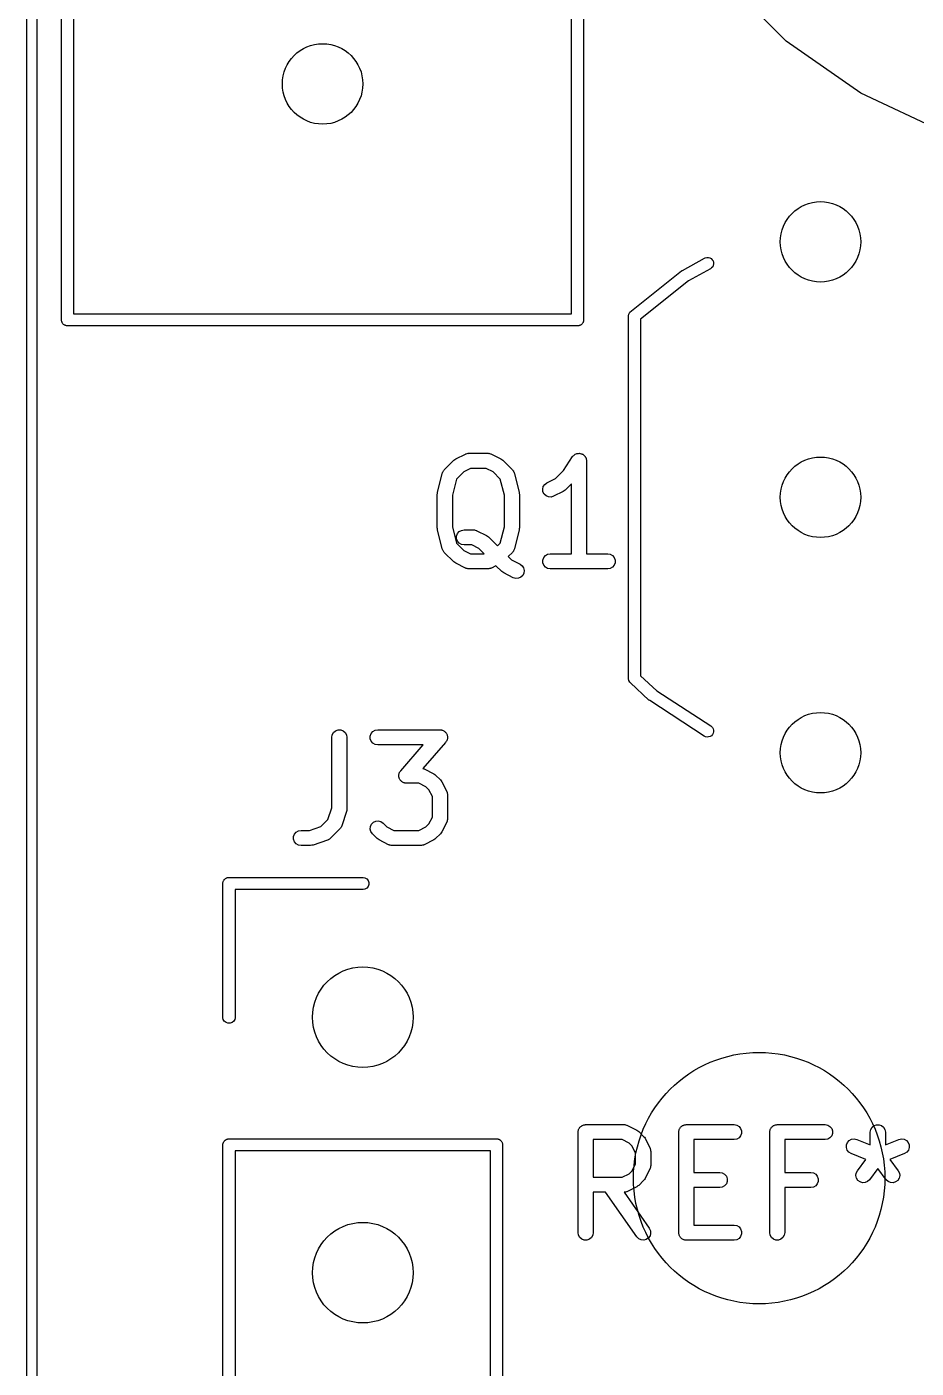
# Model space of a CAD drawing. Extents: x 202.7 to 262.5, y -125.5 to -33.7.
# Drawn here: x 202.71 to 211.55, y -104.05 to -90.71 of the extents above; entities that cross this region are included whole.
import ezdxf

# ---------------------------------------------------------------- set-up
doc = ezdxf.new("R2010")
doc.units = 0
doc.header["$MEASUREMENT"] = 0
doc.layers.add('BLACK', color=7, linetype='CONTINUOUS')

msp = doc.modelspace()

# ---------------------------------------------------------------- linework, layer by layer
at = {"layer": 'BLACK', "linetype": 'CONTINUOUS'}
for p, q in [((202.71, -115.204), (202.71, -44.0656)), ((202.81, -44.117), (202.81, -115.151)), ((203.055, -93.6144), (203.055, -83.8498)), ((208.245, -83.8498), (208.245, -93.6302)), ((203.175, -83.915), (203.175, -93.565)), ((208.125, -93.565), (208.125, -83.915)), ((210.258, -90.8534), (209.617, -90.2125)), ((211, -91.3733), (210.258, -90.8534)), ((211.821, -91.7564), (211, -91.3733)), ((209.227, -93.1338), (209.448, -93.0131)), ((209.448, -93.0131), (209.455, -93.0099)), ((209.455, -93.0099), (209.47, -93.0063)), ((209.47, -93.0063), (209.485, -93.0063)), ((209.485, -93.0063), (209.5, -93.0101)), ((209.5, -93.0101), (209.513, -93.0174)), ((209.513, -93.0174), (209.524, -93.0277)), ((209.524, -93.0277), (209.532, -93.0405)), ((209.534, -93.0846), (209.528, -93.0982)), ((209.532, -93.0405), (209.536, -93.0548)), ((209.537, -93.0698), (209.534, -93.0846)), ((209.536, -93.0548), (209.537, -93.0698)), ((208.72, -93.537), (209.218, -93.1396)), ((209.218, -93.1396), (209.225, -93.1353)), ((209.225, -93.1353), (209.226, -93.1346)), ((209.226, -93.1346), (209.227, -93.1338)), ((209.506, -93.1185), (209.289, -93.2366)), ((209.518, -93.1097), (209.506, -93.1185)), ((209.528, -93.0982), (209.518, -93.1097)), ((209.289, -93.2366), (208.81, -93.6189)), ((203.055, -93.6356), (203.055, -93.6144)), ((203.175, -93.565), (208.125, -93.565)), ((208.69, -93.5848), (208.693, -93.5692)), ((208.69, -97.1952), (208.69, -93.5848)), ((208.693, -93.5692), (208.703, -93.5508)), ((208.703, -93.5508), (208.72, -93.5372)), ((208.72, -93.5372), (208.72, -93.537)), ((208.81, -93.6189), (208.81, -97.1639)), ((203.057, -93.6406), (203.055, -93.6356)), ((203.058, -93.6458), (203.057, -93.6406)), ((203.06, -93.6504), (203.058, -93.6458)), ((203.062, -93.6555), (203.06, -93.6504)), ((203.066, -93.6595), (203.062, -93.6555)), ((203.068, -93.6642), (203.066, -93.6595)), ((203.072, -93.6676), (203.068, -93.6642)), ((203.076, -93.6717), (203.072, -93.6676)), ((203.08, -93.6743), (203.076, -93.6717)), ((203.085, -93.6778), (203.08, -93.6743)), ((203.09, -93.6796), (203.085, -93.6778)), ((203.094, -93.6823), (203.09, -93.6796)), ((203.099, -93.6832), (203.094, -93.6823)), ((203.104, -93.685), (203.099, -93.6832)), ((203.11, -93.685), (203.104, -93.685)), ((208.19, -93.685), (203.11, -93.685)), ((203.11, -93.685), (203.11, -93.685)), ((208.196, -93.685), (208.19, -93.685)), ((208.19, -93.685), (208.19, -93.685)), ((208.201, -93.6832), (208.196, -93.685)), ((208.206, -93.6823), (208.201, -93.6832)), ((208.21, -93.6796), (208.206, -93.6823)), ((208.215, -93.6778), (208.21, -93.6796)), ((208.22, -93.6743), (208.215, -93.6778)), ((208.224, -93.6717), (208.22, -93.6743)), ((208.228, -93.6676), (208.224, -93.6717)), ((208.232, -93.6642), (208.228, -93.6676)), ((208.234, -93.6595), (208.232, -93.6642)), ((208.238, -93.6555), (208.234, -93.6595)), ((208.24, -93.6505), (208.238, -93.6555)), ((208.242, -93.6458), (208.24, -93.6505)), ((208.243, -93.6406), (208.242, -93.6458)), ((208.245, -93.6356), (208.243, -93.6406)), ((208.245, -93.6302), (208.245, -93.6303)), ((208.245, -93.6303), (208.245, -93.6356)), ((206.975, -95.0079), (207.07, -94.9603)), ((207.07, -94.9603), (207.074, -94.9591)), ((207.074, -94.9591), (207.078, -94.9569)), ((207.078, -94.9569), (207.087, -94.9554)), ((207.087, -94.9554), (207.095, -94.9529)), ((207.095, -94.9529), (207.099, -94.9531)), ((207.099, -94.9531), (207.104, -94.9524)), ((207.104, -94.9524), (207.294, -94.9524)), ((207.294, -94.9524), (207.298, -94.9531)), ((207.298, -94.9531), (207.303, -94.9529)), ((207.303, -94.9529), (207.311, -94.9554)), ((207.311, -94.9554), (207.32, -94.9569)), ((207.32, -94.9569), (207.323, -94.9591)), ((207.323, -94.9591), (207.328, -94.9603)), ((207.328, -94.9603), (207.423, -95.0079)), ((208.161, -94.9624), (208.17, -94.9594)), ((208.17, -94.9594), (208.178, -94.9554)), ((208.178, -94.9554), (208.182, -94.9549)), ((208.182, -94.9549), (208.186, -94.9535)), ((208.186, -94.9535), (208.195, -94.9535)), ((208.195, -94.9535), (208.204, -94.9525)), ((208.204, -94.9525), (208.208, -94.9535)), ((208.208, -94.9535), (208.212, -94.9535)), ((208.212, -94.9535), (208.22, -94.9566)), ((208.22, -94.9566), (208.229, -94.9587)), ((208.229, -94.9587), (208.232, -94.961)), ((208.232, -94.961), (208.236, -94.9624)), ((206.86, -95.1172), (206.955, -95.022)), ((206.955, -95.022), (206.965, -95.0151)), ((206.965, -95.0151), (206.975, -95.0079)), ((207.423, -95.0079), (207.432, -95.0151)), ((207.432, -95.0151), (207.442, -95.022)), ((207.442, -95.022), (207.538, -95.1172)), ((208.045, -95.1225), (208.136, -94.9858)), ((208.136, -94.9858), (208.139, -94.9828)), ((208.139, -94.9828), (208.141, -94.9792)), ((208.141, -94.9792), (208.148, -94.9734)), ((208.148, -94.9734), (208.154, -94.9669)), ((208.154, -94.9669), (208.158, -94.9651)), ((208.158, -94.9651), (208.161, -94.9624)), ((208.236, -94.9624), (208.243, -94.9682)), ((208.243, -94.9682), (208.251, -94.9731)), ((208.251, -94.9731), (208.253, -94.9765)), ((208.253, -94.9765), (208.256, -94.9792)), ((208.256, -94.9792), (208.261, -94.9869)), ((208.261, -94.9869), (208.266, -94.9941)), ((208.266, -94.9941), (208.267, -94.9981)), ((208.267, -94.9981), (208.269, -95.0017)), ((208.269, -95.0017), (208.271, -95.0105)), ((208.271, -95.0105), (208.273, -95.0191)), ((208.273, -95.0191), (208.273, -95.0233)), ((208.273, -95.0233), (208.274, -95.0274)), ((208.274, -95.0274), (208.274, -95.9524)), ((206.793, -95.3425), (206.84, -95.152)), ((206.84, -95.152), (206.843, -95.1455)), ((206.843, -95.1455), (206.845, -95.1385)), ((206.845, -95.1385), (206.849, -95.1337)), ((206.849, -95.1337), (206.851, -95.1283)), ((206.851, -95.1283), (206.856, -95.1231)), ((206.856, -95.1231), (206.86, -95.1172)), ((206.981, -95.2086), (206.94, -95.3699)), ((207.053, -95.1366), (206.981, -95.2086)), ((207.121, -95.1024), (207.053, -95.1366)), ((207.276, -95.1024), (207.121, -95.1024)), ((207.345, -95.1366), (207.276, -95.1024)), ((207.417, -95.2086), (207.345, -95.1366)), ((207.457, -95.3699), (207.417, -95.2086)), ((207.538, -95.1172), (207.542, -95.1231)), ((207.542, -95.1231), (207.547, -95.1283)), ((207.547, -95.1283), (207.549, -95.1337)), ((207.549, -95.1337), (207.552, -95.1385)), ((207.552, -95.1385), (207.554, -95.1455)), ((207.554, -95.1455), (207.557, -95.152)), ((207.557, -95.152), (207.605, -95.3425)), ((207.88, -95.246), (207.964, -95.2038)), ((207.964, -95.2038), (208.045, -95.1225)), ((206.79, -95.3607), (206.792, -95.3517)), ((206.79, -95.694), (206.79, -95.3607)), ((206.792, -95.3517), (206.793, -95.3425)), ((207.605, -95.3425), (207.606, -95.3517)), ((207.606, -95.3517), (207.607, -95.3607)), ((207.607, -95.3607), (207.607, -95.694)), ((207.838, -95.3086), (207.844, -95.2833)), ((207.841, -95.3345), (207.838, -95.3086)), ((207.853, -95.3578), (207.841, -95.3345)), ((207.844, -95.2833), (207.859, -95.2615)), ((207.872, -95.3757), (207.853, -95.3578)), ((207.859, -95.2615), (207.88, -95.246)), ((208.042, -95.3326), (207.947, -95.3802)), ((208.052, -95.3254), (208.042, -95.3326)), ((208.061, -95.3185), (208.052, -95.3254)), ((208.124, -95.2561), (208.061, -95.3185)), ((208.124, -95.9524), (208.124, -95.2561)), ((206.94, -95.3699), (206.94, -95.6848)), ((207.457, -95.6848), (207.457, -95.3699)), ((207.896, -95.386), (207.872, -95.3757)), ((207.922, -95.3876), (207.896, -95.386)), ((207.947, -95.3802), (207.922, -95.3876)), ((206.792, -95.7031), (206.79, -95.694)), ((206.793, -95.7122), (206.792, -95.7031)), ((206.84, -95.9027), (206.793, -95.7122)), ((206.94, -95.6848), (206.981, -95.8462)), ((206.982, -95.7763), (206.991, -95.7518)), ((206.991, -95.7518), (207.008, -95.7318)), ((207.008, -95.7318), (207.03, -95.7188)), ((207.03, -95.7188), (207.056, -95.7143)), ((207.056, -95.7143), (207.151, -95.7143)), ((207.151, -95.7143), (207.155, -95.715)), ((207.155, -95.715), (207.16, -95.7148)), ((207.16, -95.7148), (207.168, -95.7173)), ((207.168, -95.7173), (207.177, -95.7188)), ((207.177, -95.7188), (207.181, -95.721)), ((207.181, -95.721), (207.185, -95.7222)), ((207.185, -95.7222), (207.28, -95.7698)), ((207.417, -95.8462), (207.457, -95.6848)), ((207.605, -95.7122), (207.557, -95.9027)), ((207.606, -95.7031), (207.605, -95.7122)), ((207.607, -95.694), (207.606, -95.7031)), ((206.981, -95.8462), (207.053, -95.9181)), ((206.982, -95.8023), (206.982, -95.7763)), ((206.991, -95.8268), (206.982, -95.8023)), ((207.008, -95.8467), (206.991, -95.8268)), ((207.03, -95.8598), (207.008, -95.8467)), ((207.056, -95.8643), (207.03, -95.8598)), ((207.133, -95.8643), (207.056, -95.8643)), ((207.202, -95.8985), (207.133, -95.8643)), ((207.28, -95.7698), (207.29, -95.777)), ((207.29, -95.777), (207.299, -95.7839)), ((207.299, -95.7839), (207.389, -95.8737)), ((207.389, -95.8737), (207.417, -95.8462)), ((206.843, -95.9093), (206.84, -95.9027)), ((206.845, -95.9162), (206.843, -95.9093)), ((206.849, -95.9211), (206.845, -95.9162)), ((206.851, -95.9265), (206.849, -95.9211)), ((206.856, -95.9317), (206.851, -95.9265)), ((206.86, -95.9376), (206.856, -95.9317)), ((206.955, -96.0328), (206.86, -95.9376)), ((207.053, -95.9181), (207.121, -95.9524)), ((207.121, -95.9524), (207.256, -95.9524)), ((207.256, -95.9524), (207.202, -95.8985)), ((207.538, -95.9376), (207.495, -95.9798)), ((207.495, -95.9798), (207.529, -96.0134)), ((207.529, -96.0134), (207.613, -96.0555)), ((207.542, -95.9317), (207.538, -95.9376)), ((207.547, -95.9265), (207.542, -95.9317)), ((207.549, -95.9211), (207.547, -95.9265)), ((207.552, -95.9162), (207.549, -95.9211)), ((207.554, -95.9093), (207.552, -95.9162)), ((207.557, -95.9027), (207.554, -95.9093)), ((207.839, -96.0144), (207.848, -95.9899)), ((207.839, -96.0404), (207.839, -96.0144)), ((207.848, -95.9899), (207.865, -95.9699)), ((207.865, -95.9699), (207.887, -95.9569)), ((207.887, -95.9569), (207.913, -95.9524)), ((207.913, -95.9524), (208.124, -95.9524)), ((208.274, -95.9524), (208.485, -95.9524)), ((208.485, -95.9524), (208.51, -95.9569)), ((208.51, -95.9569), (208.533, -95.9699)), ((208.533, -95.9699), (208.549, -95.9899)), ((208.549, -95.9899), (208.558, -96.0144)), ((208.558, -96.0144), (208.558, -96.0404)), ((206.965, -96.0397), (206.955, -96.0328)), ((206.975, -96.0468), (206.965, -96.0397)), ((207.07, -96.0945), (206.975, -96.0468)), ((207.074, -96.0957), (207.07, -96.0945)), ((207.078, -96.0979), (207.074, -96.0957)), ((207.087, -96.0994), (207.078, -96.0979)), ((207.095, -96.1019), (207.087, -96.0994)), ((207.099, -96.1016), (207.095, -96.1019)), ((207.104, -96.1024), (207.099, -96.1016)), ((207.294, -96.1024), (207.104, -96.1024)), ((207.298, -96.1016), (207.294, -96.1024)), ((207.303, -96.1019), (207.298, -96.1016)), ((207.311, -96.0994), (207.303, -96.1019)), ((207.32, -96.0979), (207.311, -96.0994)), ((207.323, -96.0957), (207.32, -96.0979)), ((207.328, -96.0945), (207.323, -96.0957)), ((207.374, -96.071), (207.328, -96.0945)), ((207.431, -96.128), (207.374, -96.071)), ((207.441, -96.1349), (207.431, -96.128)), ((207.451, -96.1421), (207.441, -96.1349)), ((207.546, -96.1897), (207.451, -96.1421)), ((207.613, -96.0555), (207.634, -96.0711)), ((207.634, -96.0711), (207.649, -96.0928)), ((207.652, -96.144), (207.64, -96.1673)), ((207.649, -96.0928), (207.655, -96.1181)), ((207.655, -96.1181), (207.652, -96.144)), ((207.848, -96.0649), (207.839, -96.0404)), ((207.865, -96.0848), (207.848, -96.0649)), ((207.887, -96.0979), (207.865, -96.0848)), ((207.913, -96.1024), (207.887, -96.0979)), ((208.485, -96.1024), (207.913, -96.1024)), ((208.51, -96.0979), (208.485, -96.1024)), ((208.533, -96.0848), (208.51, -96.0979)), ((208.549, -96.0649), (208.533, -96.0848)), ((208.558, -96.0404), (208.549, -96.0649)), ((207.571, -96.1971), (207.546, -96.1897)), ((207.597, -96.1956), (207.571, -96.1971)), ((207.621, -96.1852), (207.597, -96.1956)), ((207.64, -96.1673), (207.621, -96.1852)), ((208.693, -97.2108), (208.69, -97.1952)), ((208.703, -97.2292), (208.693, -97.2108)), ((208.81, -97.1639), (208.972, -97.3145)), ((208.71, -97.2349), (208.703, -97.2292)), ((208.894, -97.4058), (208.71, -97.2349)), ((208.972, -97.3145), (209.51, -97.6639)), ((208.895, -97.4067), (208.894, -97.4058)), ((208.896, -97.4078), (208.895, -97.4067)), ((208.902, -97.4123), (208.896, -97.4078)), ((209.445, -97.7645), (208.902, -97.4123)), ((205.742, -97.7774), (205.746, -97.7517)), ((205.746, -97.7517), (205.759, -97.7292)), ((205.759, -97.7292), (205.779, -97.7124)), ((205.779, -97.7124), (205.804, -97.7035)), ((205.804, -97.7035), (205.83, -97.7035)), ((205.83, -97.7035), (205.854, -97.7124)), ((205.854, -97.7124), (205.874, -97.7292)), ((205.874, -97.7292), (205.887, -97.7517)), ((205.887, -97.7517), (205.892, -97.7774)), ((206.124, -97.7644), (206.133, -97.7399)), ((206.133, -97.7399), (206.149, -97.7199)), ((206.149, -97.7199), (206.172, -97.7069)), ((206.172, -97.7069), (206.198, -97.7024)), ((206.198, -97.7024), (206.817, -97.7024)), ((206.817, -97.7024), (206.824, -97.7037)), ((206.824, -97.7037), (206.831, -97.7038)), ((206.831, -97.7038), (206.837, -97.7059)), ((206.837, -97.7059), (206.842, -97.7069)), ((206.842, -97.7069), (206.849, -97.7106)), ((206.849, -97.7106), (206.856, -97.7132)), ((206.856, -97.7132), (206.86, -97.717)), ((206.86, -97.717), (206.865, -97.7199)), ((206.865, -97.7199), (206.87, -97.7255)), ((206.87, -97.7255), (206.875, -97.7304)), ((206.875, -97.7304), (206.878, -97.7354)), ((206.878, -97.7354), (206.882, -97.7399)), ((206.882, -97.7399), (206.884, -97.7468)), ((206.884, -97.7468), (206.888, -97.7532)), ((206.888, -97.7532), (206.889, -97.7589)), ((206.889, -97.7589), (206.891, -97.7644)), ((209.515, -97.7608), (209.502, -97.7687)), ((209.51, -97.6639), (209.516, -97.6683)), ((209.525, -97.7499), (209.515, -97.7608)), ((209.516, -97.6683), (209.526, -97.6794)), ((209.533, -97.7368), (209.525, -97.7499)), ((209.526, -97.6794), (209.533, -97.6927)), ((209.533, -97.6927), (209.537, -97.7073)), ((209.537, -97.7223), (209.533, -97.7368)), ((209.537, -97.7073), (209.537, -97.7223)), ((205.742, -98.4795), (205.742, -97.7774)), ((205.892, -97.7774), (205.892, -98.4917)), ((206.124, -97.7904), (206.124, -97.7644)), ((206.133, -97.8149), (206.124, -97.7904)), ((206.149, -97.8348), (206.133, -97.8149)), ((206.172, -97.8479), (206.149, -97.8348)), ((206.198, -97.8524), (206.172, -97.8479)), ((206.651, -97.8524), (206.198, -97.8524)), ((206.427, -98.1089), (206.651, -97.8524)), ((206.873, -97.8268), (206.646, -98.0868)), ((206.877, -97.8205), (206.873, -97.8268)), ((206.882, -97.8149), (206.877, -97.8205)), ((206.884, -97.8094), (206.882, -97.8149)), ((206.887, -97.8045), (206.884, -97.8094)), ((206.888, -97.7973), (206.887, -97.8045)), ((206.891, -97.7904), (206.888, -97.7973)), ((206.891, -97.7644), (206.891, -97.7717)), ((206.891, -97.7717), (206.892, -97.7789)), ((206.892, -97.7789), (206.891, -97.7846)), ((206.891, -97.7846), (206.891, -97.7904)), ((209.458, -97.7711), (209.445, -97.7645)), ((209.473, -97.774), (209.458, -97.7711)), ((209.488, -97.7732), (209.473, -97.774)), ((209.502, -97.7687), (209.488, -97.7732)), ((206.408, -98.1568), (206.409, -98.1511)), ((206.409, -98.164), (206.408, -98.1568)), ((206.409, -98.1453), (206.412, -98.1384)), ((206.409, -98.1511), (206.409, -98.1453)), ((206.412, -98.1384), (206.413, -98.1312)), ((206.413, -98.1312), (206.416, -98.1263)), ((206.416, -98.1263), (206.418, -98.1208)), ((206.418, -98.1208), (206.423, -98.1152)), ((206.423, -98.1152), (206.427, -98.1089)), ((206.646, -98.0868), (206.652, -98.0879)), ((206.652, -98.0879), (206.656, -98.09)), ((206.656, -98.09), (206.66, -98.0913)), ((206.66, -98.0913), (206.755, -98.1389)), ((206.755, -98.1389), (206.765, -98.146)), ((206.765, -98.146), (206.774, -98.1529)), ((206.774, -98.1529), (206.822, -98.2005)), ((206.409, -98.1714), (206.409, -98.164)), ((206.411, -98.1768), (206.409, -98.1714)), ((206.412, -98.1825), (206.411, -98.1768)), ((206.416, -98.1889), (206.412, -98.1825)), ((206.418, -98.1958), (206.416, -98.1889)), ((206.422, -98.2003), (206.418, -98.1958)), ((206.425, -98.2053), (206.422, -98.2003)), ((206.43, -98.2102), (206.425, -98.2053)), ((206.435, -98.2158), (206.43, -98.2102)), ((206.44, -98.2187), (206.435, -98.2158)), ((206.444, -98.2225), (206.44, -98.2187)), ((206.451, -98.2251), (206.444, -98.2225)), ((206.458, -98.2288), (206.451, -98.2251)), ((206.463, -98.2298), (206.458, -98.2288)), ((206.469, -98.2319), (206.463, -98.2298)), ((206.476, -98.2321), (206.469, -98.2319)), ((206.483, -98.2333), (206.476, -98.2321)), ((206.608, -98.2333), (206.483, -98.2333)), ((206.677, -98.2676), (206.608, -98.2333)), ((206.707, -98.298), (206.677, -98.2676)), ((206.822, -98.2005), (206.829, -98.2104)), ((206.829, -98.2104), (206.836, -98.22)), ((206.836, -98.22), (206.884, -98.3153)), ((206.742, -98.3665), (206.707, -98.298)), ((206.742, -98.5692), (206.742, -98.3665)), ((206.884, -98.3153), (206.885, -98.3194)), ((206.885, -98.3194), (206.887, -98.3232)), ((206.887, -98.3232), (206.889, -98.3318)), ((206.889, -98.3318), (206.891, -98.3402)), ((206.891, -98.3402), (206.891, -98.3445)), ((206.891, -98.3445), (206.892, -98.3488)), ((206.892, -98.3488), (206.892, -98.5869)), ((205.703, -98.594), (205.742, -98.4795)), ((205.888, -98.5154), (205.84, -98.6582)), ((205.89, -98.5035), (205.888, -98.5154)), ((205.892, -98.4917), (205.89, -98.5035)), ((205.519, -98.7024), (205.633, -98.6642)), ((205.633, -98.6642), (205.703, -98.594)), ((205.822, -98.6876), (205.727, -98.7828)), ((205.825, -98.684), (205.822, -98.6876)), ((205.828, -98.6811), (205.825, -98.684)), ((205.832, -98.6734), (205.828, -98.6811)), ((205.837, -98.6662), (205.832, -98.6734)), ((205.838, -98.662), (205.837, -98.6662)), ((205.84, -98.6582), (205.838, -98.662)), ((206.123, -98.6887), (206.125, -98.6627)), ((206.13, -98.7138), (206.123, -98.6887)), ((206.125, -98.6627), (206.136, -98.6391)), ((206.136, -98.6391), (206.155, -98.6207)), ((206.155, -98.6207), (206.178, -98.6097)), ((206.178, -98.6097), (206.204, -98.6074)), ((206.204, -98.6074), (206.229, -98.6142)), ((206.229, -98.6142), (206.251, -98.6291)), ((206.251, -98.6291), (206.29, -98.6681)), ((206.29, -98.6681), (206.358, -98.7024)), ((206.608, -98.7024), (206.677, -98.6681)), ((206.677, -98.6681), (206.707, -98.6377)), ((206.707, -98.6377), (206.742, -98.5692)), ((206.884, -98.6204), (206.836, -98.7157)), ((206.885, -98.6163), (206.884, -98.6204)), ((206.887, -98.6126), (206.885, -98.6163)), ((206.889, -98.6039), (206.887, -98.6126)), ((206.891, -98.5955), (206.889, -98.6039)), ((206.892, -98.5869), (206.891, -98.5912)), ((206.891, -98.5912), (206.891, -98.5955)), ((205.362, -98.7644), (205.371, -98.7399)), ((205.362, -98.7904), (205.362, -98.7644)), ((205.371, -98.8149), (205.362, -98.7904)), ((205.371, -98.7399), (205.388, -98.7199)), ((205.388, -98.8348), (205.371, -98.8149)), ((205.388, -98.7199), (205.41, -98.7069)), ((205.41, -98.7069), (205.436, -98.7024)), ((205.436, -98.7024), (205.519, -98.7024)), ((205.698, -98.8009), (205.555, -98.8485)), ((205.701, -98.7989), (205.698, -98.8009)), ((205.706, -98.7977), (205.701, -98.7989)), ((205.713, -98.7927), (205.706, -98.7977)), ((205.72, -98.7885), (205.713, -98.7927)), ((205.723, -98.7853), (205.72, -98.7885)), ((205.727, -98.7828), (205.723, -98.7853)), ((206.145, -98.7352), (206.13, -98.7138)), ((206.192, -98.7828), (206.145, -98.7352)), ((206.202, -98.7897), (206.192, -98.7828)), ((206.212, -98.7968), (206.202, -98.7897)), ((206.307, -98.8445), (206.212, -98.7968)), ((206.358, -98.7024), (206.608, -98.7024)), ((206.755, -98.7968), (206.66, -98.8445)), ((206.765, -98.7897), (206.755, -98.7968)), ((206.774, -98.7828), (206.765, -98.7897)), ((206.822, -98.7352), (206.774, -98.7828)), ((206.829, -98.7253), (206.822, -98.7352)), ((206.836, -98.7157), (206.829, -98.7253)), ((205.41, -98.8479), (205.388, -98.8348)), ((205.436, -98.8524), (205.41, -98.8479)), ((205.531, -98.8524), (205.436, -98.8524)), ((205.543, -98.8503), (205.531, -98.8524)), ((205.555, -98.8485), (205.543, -98.8503)), ((206.311, -98.8457), (206.307, -98.8445)), ((206.315, -98.8479), (206.311, -98.8457)), ((206.323, -98.8494), (206.315, -98.8479)), ((206.332, -98.8519), (206.323, -98.8494)), ((206.336, -98.8516), (206.332, -98.8519)), ((206.34, -98.8524), (206.336, -98.8516)), ((206.626, -98.8524), (206.34, -98.8524)), ((206.63, -98.8516), (206.626, -98.8524)), ((206.635, -98.8519), (206.63, -98.8516)), ((206.643, -98.8494), (206.635, -98.8519)), ((206.652, -98.8479), (206.643, -98.8494)), ((206.656, -98.8457), (206.652, -98.8479)), ((206.66, -98.8445), (206.656, -98.8457)), ((204.66, -99.2194), (204.662, -99.2144)), ((204.66, -99.2248), (204.66, -99.2194)), ((204.66, -100.565), (204.66, -99.2248)), ((204.662, -99.2144), (204.663, -99.2092)), ((204.663, -99.2092), (204.665, -99.2046)), ((204.665, -99.2046), (204.667, -99.1995)), ((204.667, -99.1995), (204.671, -99.1954)), ((204.671, -99.1954), (204.673, -99.1908)), ((204.673, -99.1908), (204.677, -99.1874)), ((204.677, -99.1874), (204.681, -99.1833)), ((204.681, -99.1833), (204.685, -99.1807)), ((204.685, -99.1807), (204.69, -99.1772)), ((204.69, -99.1772), (204.695, -99.1754)), ((204.695, -99.1754), (204.699, -99.1727)), ((204.699, -99.1727), (204.704, -99.1718)), ((204.704, -99.1718), (204.709, -99.17)), ((204.709, -99.17), (204.715, -99.17)), ((204.715, -99.17), (204.715, -99.17)), ((204.715, -99.17), (206.055, -99.17)), ((206.055, -99.17), (206.071, -99.1727)), ((206.071, -99.1727), (206.089, -99.1833)), ((206.089, -99.1833), (206.103, -99.1995)), ((206.103, -99.1995), (206.11, -99.2194)), ((206.11, -99.2194), (206.11, -99.2406)), ((206.055, -99.29), (204.78, -99.29)), ((204.78, -99.29), (204.78, -100.565)), ((206.071, -99.2873), (206.055, -99.29)), ((206.089, -99.2767), (206.071, -99.2873)), ((206.103, -99.2605), (206.089, -99.2767)), ((206.11, -99.2406), (206.103, -99.2605)), ((204.663, -100.581), (204.66, -100.565)), ((204.673, -100.599), (204.663, -100.581)), ((204.69, -100.613), (204.673, -100.599)), ((204.709, -100.62), (204.69, -100.613)), ((204.731, -100.62), (204.709, -100.62)), ((204.75, -100.613), (204.731, -100.62)), ((204.767, -100.599), (204.75, -100.613)), ((204.777, -100.581), (204.767, -100.599)), ((204.78, -100.565), (204.777, -100.581)), ((208.246, -101.631), (208.252, -101.629)), ((208.252, -101.629), (208.259, -101.629)), ((208.259, -101.629), (208.265, -101.627)), ((208.265, -101.627), (208.646, -101.627)), ((208.646, -101.627), (208.65, -101.628)), ((208.65, -101.628), (208.655, -101.628)), ((208.655, -101.628), (208.663, -101.63)), ((208.663, -101.63), (208.672, -101.632)), ((209.246, -101.631), (209.252, -101.629)), ((209.252, -101.629), (209.259, -101.629)), ((209.259, -101.629), (209.265, -101.627)), ((209.265, -101.627), (209.741, -101.627)), ((209.741, -101.627), (209.767, -101.632)), ((210.151, -101.631), (210.157, -101.629)), ((210.157, -101.629), (210.164, -101.629)), ((210.164, -101.629), (210.17, -101.627)), ((210.17, -101.627), (210.646, -101.627)), ((210.646, -101.627), (210.672, -101.632)), ((211.132, -101.637), (211.157, -101.629)), ((211.157, -101.629), (211.183, -101.629)), ((211.183, -101.629), (211.207, -101.637)), ((208.19, -101.702), (208.191, -101.696)), ((208.19, -102.702), (208.19, -101.702)), ((208.191, -101.689), (208.194, -101.683)), ((208.191, -101.696), (208.191, -101.689)), ((208.194, -101.683), (208.195, -101.677)), ((208.195, -101.677), (208.198, -101.671)), ((208.198, -101.671), (208.2, -101.665)), ((208.2, -101.665), (208.205, -101.66)), ((208.205, -101.66), (208.208, -101.654)), ((208.208, -101.654), (208.213, -101.65)), ((208.213, -101.65), (208.217, -101.645)), ((208.217, -101.645), (208.223, -101.642)), ((208.223, -101.642), (208.228, -101.637)), ((208.228, -101.637), (208.234, -101.635)), ((208.234, -101.635), (208.24, -101.632)), ((208.24, -101.632), (208.246, -101.631)), ((208.672, -101.632), (208.676, -101.634)), ((208.676, -101.634), (208.68, -101.635)), ((208.68, -101.635), (208.775, -101.683)), ((208.775, -101.683), (208.785, -101.69)), ((208.785, -101.69), (208.794, -101.697)), ((208.794, -101.697), (208.842, -101.745)), ((208.842, -101.745), (208.849, -101.754)), ((208.849, -101.754), (208.856, -101.764)), ((209.19, -101.702), (209.191, -101.696)), ((209.19, -102.702), (209.19, -101.702)), ((209.191, -101.689), (209.194, -101.683)), ((209.191, -101.696), (209.191, -101.689)), ((209.194, -101.683), (209.195, -101.677)), ((209.195, -101.677), (209.198, -101.671)), ((209.198, -101.671), (209.2, -101.665)), ((209.2, -101.665), (209.205, -101.66)), ((209.205, -101.66), (209.208, -101.654)), ((209.208, -101.654), (209.213, -101.65)), ((209.213, -101.65), (209.217, -101.645)), ((209.217, -101.645), (209.223, -101.642)), ((209.223, -101.642), (209.228, -101.637)), ((209.228, -101.637), (209.234, -101.635)), ((209.234, -101.635), (209.24, -101.632)), ((209.24, -101.632), (209.246, -101.631)), ((209.767, -101.632), (209.79, -101.645)), ((209.79, -101.76), (209.767, -101.773)), ((209.79, -101.645), (209.806, -101.665)), ((209.806, -101.74), (209.79, -101.76)), ((209.806, -101.665), (209.815, -101.689)), ((209.815, -101.715), (209.806, -101.74)), ((209.815, -101.689), (209.815, -101.715)), ((210.095, -101.702), (210.096, -101.696)), ((210.095, -102.702), (210.095, -101.702)), ((210.096, -101.689), (210.098, -101.683)), ((210.096, -101.696), (210.096, -101.689)), ((210.098, -101.683), (210.1, -101.677)), ((210.1, -101.677), (210.103, -101.671)), ((210.103, -101.671), (210.105, -101.665)), ((210.105, -101.665), (210.109, -101.66)), ((210.109, -101.66), (210.113, -101.654)), ((210.113, -101.654), (210.118, -101.65)), ((210.118, -101.65), (210.122, -101.645)), ((210.122, -101.645), (210.127, -101.642)), ((210.127, -101.642), (210.132, -101.637)), ((210.132, -101.637), (210.139, -101.635)), ((210.139, -101.635), (210.144, -101.632)), ((210.144, -101.632), (210.151, -101.631)), ((210.672, -101.632), (210.694, -101.645)), ((210.694, -101.76), (210.672, -101.773)), ((210.694, -101.645), (210.711, -101.665)), ((210.711, -101.74), (210.694, -101.76)), ((210.711, -101.665), (210.72, -101.689)), ((210.72, -101.715), (210.711, -101.74)), ((210.72, -101.689), (210.72, -101.715)), ((211.095, -101.702), (211.1, -101.677)), ((211.095, -101.83), (211.095, -101.702)), ((211.1, -101.677), (211.113, -101.654)), ((211.113, -101.654), (211.132, -101.637)), ((211.207, -101.637), (211.227, -101.654)), ((211.227, -101.654), (211.24, -101.677)), ((211.24, -101.677), (211.245, -101.702)), ((211.245, -101.702), (211.245, -101.83)), ((204.66, -101.819), (204.662, -101.814)), ((204.66, -101.825), (204.66, -101.819)), ((204.66, -104.419), (204.66, -101.825)), ((204.66, -101.825), (204.66, -101.825)), ((204.662, -101.814), (204.663, -101.809)), ((204.663, -101.809), (204.665, -101.805)), ((204.665, -101.805), (204.667, -101.8)), ((204.667, -101.8), (204.671, -101.795)), ((204.671, -101.795), (204.673, -101.791)), ((204.673, -101.791), (204.677, -101.787)), ((204.677, -101.787), (204.681, -101.783)), ((204.681, -101.783), (204.685, -101.781)), ((204.685, -101.781), (204.69, -101.777)), ((204.69, -101.777), (204.695, -101.775)), ((204.695, -101.775), (204.699, -101.773)), ((204.699, -101.773), (204.704, -101.772)), ((204.704, -101.772), (204.709, -101.77)), ((204.709, -101.77), (204.715, -101.77)), ((204.715, -101.77), (204.715, -101.77)), ((204.715, -101.77), (207.385, -101.77)), ((204.78, -101.89), (204.78, -104.37)), ((207.32, -101.89), (204.78, -101.89)), ((207.32, -104.37), (207.32, -101.89)), ((207.385, -101.77), (207.391, -101.77)), ((207.385, -101.77), (207.385, -101.77)), ((207.391, -101.77), (207.396, -101.772)), ((207.396, -101.772), (207.401, -101.773)), ((207.401, -101.773), (207.405, -101.775)), ((207.405, -101.775), (207.41, -101.777)), ((207.41, -101.777), (207.415, -101.781)), ((207.415, -101.781), (207.419, -101.783)), ((207.419, -101.783), (207.423, -101.787)), ((207.423, -101.787), (207.427, -101.791)), ((207.427, -101.791), (207.429, -101.795)), ((207.429, -101.795), (207.433, -101.8)), ((207.433, -101.8), (207.435, -101.805)), ((207.435, -101.805), (207.437, -101.809)), ((207.437, -101.809), (207.438, -101.814)), ((207.438, -101.814), (207.44, -101.819)), ((207.44, -101.819), (207.44, -101.825)), ((207.44, -101.825), (207.44, -101.825)), ((207.44, -101.825), (207.44, -104.435)), ((208.34, -101.777), (208.34, -102.151)), ((208.628, -101.777), (208.34, -101.777)), ((208.697, -101.812), (208.628, -101.777)), ((208.727, -101.842), (208.697, -101.812)), ((208.762, -101.911), (208.727, -101.842)), ((208.856, -101.764), (208.904, -101.859)), ((208.904, -101.859), (208.905, -101.863)), ((208.905, -101.863), (208.907, -101.867)), ((208.907, -101.867), (208.909, -101.876)), ((208.909, -101.876), (208.911, -101.884)), ((208.911, -101.884), (208.911, -101.889)), ((208.911, -101.889), (208.912, -101.893)), ((208.912, -101.893), (208.912, -102.036)), ((209.741, -101.777), (209.34, -101.777)), ((209.34, -101.777), (209.34, -102.104)), ((209.767, -101.773), (209.741, -101.777)), ((210.646, -101.777), (210.245, -101.777)), ((210.245, -101.777), (210.245, -102.104)), ((210.672, -101.773), (210.646, -101.777)), ((210.858, -101.83), (210.868, -101.806)), ((210.858, -101.856), (210.858, -101.83)), ((210.866, -101.881), (210.858, -101.856)), ((210.882, -101.901), (210.866, -101.881)), ((210.868, -101.806), (210.886, -101.786)), ((210.886, -101.786), (210.908, -101.774)), ((210.908, -101.774), (210.934, -101.77)), ((210.934, -101.77), (210.96, -101.776)), ((210.96, -101.776), (211.095, -101.83)), ((211.245, -101.83), (211.38, -101.776)), ((211.38, -101.776), (211.406, -101.77)), ((211.406, -101.77), (211.432, -101.774)), ((211.432, -101.774), (211.454, -101.786)), ((211.454, -101.786), (211.472, -101.806)), ((211.474, -101.881), (211.458, -101.901)), ((211.472, -101.806), (211.482, -101.83)), ((211.482, -101.856), (211.474, -101.881)), ((211.482, -101.83), (211.482, -101.856)), ((208.727, -102.087), (208.762, -102.018)), ((208.762, -102.018), (208.762, -101.911)), ((210.904, -101.915), (210.882, -101.901)), ((211.051, -101.974), (210.904, -101.915)), ((210.967, -102.086), (211.051, -101.974)), ((211.436, -101.915), (211.289, -101.974)), ((211.289, -101.974), (211.373, -102.086)), ((211.458, -101.901), (211.436, -101.915)), ((208.34, -102.151), (208.628, -102.151)), ((208.628, -102.151), (208.697, -102.117)), ((208.697, -102.117), (208.727, -102.087)), ((208.904, -102.069), (208.856, -102.164)), ((208.905, -102.065), (208.904, -102.069)), ((208.907, -102.061), (208.905, -102.065)), ((208.909, -102.053), (208.907, -102.061)), ((208.911, -102.044), (208.909, -102.053)), ((208.912, -102.036), (208.911, -102.04)), ((208.911, -102.04), (208.911, -102.044)), ((209.34, -102.104), (209.599, -102.104)), ((209.599, -102.104), (209.624, -102.108)), ((209.624, -102.108), (209.647, -102.121)), ((209.647, -102.121), (209.664, -102.141)), ((209.664, -102.141), (209.672, -102.166)), ((210.245, -102.104), (210.503, -102.104)), ((210.503, -102.104), (210.529, -102.108)), ((210.529, -102.108), (210.552, -102.121)), ((210.552, -102.121), (210.568, -102.141)), ((210.568, -102.141), (210.577, -102.166)), ((210.952, -102.135), (210.955, -102.109)), ((210.958, -102.16), (210.952, -102.135)), ((210.955, -102.109), (210.967, -102.086)), ((210.972, -102.182), (210.958, -102.16)), ((211.17, -102.065), (211.087, -102.176)), ((211.253, -102.176), (211.17, -102.065)), ((211.382, -102.16), (211.368, -102.182)), ((211.373, -102.086), (211.385, -102.109)), ((211.388, -102.135), (211.382, -102.16)), ((211.385, -102.109), (211.388, -102.135)), ((208.672, -102.297), (208.663, -102.298)), ((208.676, -102.295), (208.672, -102.297)), ((208.68, -102.293), (208.676, -102.295)), ((208.775, -102.246), (208.68, -102.293)), ((208.785, -102.238), (208.775, -102.246)), ((208.794, -102.232), (208.785, -102.238)), ((208.842, -102.184), (208.794, -102.232)), ((208.849, -102.174), (208.842, -102.184)), ((208.856, -102.164), (208.849, -102.174)), ((209.599, -102.254), (209.34, -102.254)), ((209.34, -102.254), (209.34, -102.627)), ((209.624, -102.249), (209.599, -102.254)), ((209.647, -102.236), (209.624, -102.249)), ((209.664, -102.216), (209.647, -102.236)), ((209.672, -102.192), (209.664, -102.216)), ((209.672, -102.166), (209.672, -102.192)), ((210.503, -102.254), (210.245, -102.254)), ((210.245, -102.254), (210.245, -102.702)), ((210.529, -102.249), (210.503, -102.254)), ((210.552, -102.236), (210.529, -102.249)), ((210.568, -102.216), (210.552, -102.236)), ((210.577, -102.192), (210.568, -102.216)), ((210.577, -102.166), (210.577, -102.192)), ((210.993, -102.198), (210.972, -102.182)), ((211.018, -102.205), (210.993, -102.198)), ((211.044, -102.204), (211.018, -102.205)), ((211.068, -102.194), (211.044, -102.204)), ((211.087, -102.176), (211.068, -102.194)), ((211.272, -102.194), (211.253, -102.176)), ((211.296, -102.204), (211.272, -102.194)), ((211.322, -102.205), (211.296, -102.204)), ((211.347, -102.198), (211.322, -102.205)), ((211.368, -102.182), (211.347, -102.198)), ((208.464, -102.301), (208.34, -102.301)), ((208.34, -102.301), (208.34, -102.702)), ((208.775, -102.745), (208.464, -102.301)), ((208.65, -102.3), (208.647, -102.301)), ((208.647, -102.301), (208.898, -102.659)), ((208.655, -102.301), (208.65, -102.3)), ((208.663, -102.298), (208.655, -102.301)), ((208.898, -102.659), (208.909, -102.683)), ((208.909, -102.683), (208.911, -102.709)), ((209.34, -102.627), (209.741, -102.627)), ((209.741, -102.627), (209.767, -102.632)), ((209.767, -102.632), (209.79, -102.645)), ((209.79, -102.645), (209.806, -102.665)), ((209.806, -102.665), (209.815, -102.689)), ((209.815, -102.689), (209.815, -102.715)), ((208.195, -102.728), (208.19, -102.702)), ((208.208, -102.751), (208.195, -102.728)), ((208.228, -102.767), (208.208, -102.751)), ((208.252, -102.776), (208.228, -102.767)), ((208.278, -102.776), (208.252, -102.776)), ((208.303, -102.767), (208.278, -102.776)), ((208.323, -102.751), (208.303, -102.767)), ((208.336, -102.728), (208.323, -102.751)), ((208.34, -102.702), (208.336, -102.728)), ((208.794, -102.764), (208.775, -102.745)), ((208.817, -102.775), (208.794, -102.764)), ((208.843, -102.777), (208.817, -102.775)), ((208.868, -102.77), (208.843, -102.777)), ((208.89, -102.755), (208.868, -102.77)), ((208.905, -102.734), (208.89, -102.755)), ((208.911, -102.709), (208.905, -102.734)), ((209.191, -102.709), (209.19, -102.702)), ((209.191, -102.715), (209.191, -102.709)), ((209.194, -102.722), (209.191, -102.715)), ((209.195, -102.728), (209.194, -102.722)), ((209.198, -102.734), (209.195, -102.728)), ((209.2, -102.74), (209.198, -102.734)), ((209.205, -102.745), (209.2, -102.74)), ((209.208, -102.751), (209.205, -102.745)), ((209.213, -102.755), (209.208, -102.751)), ((209.217, -102.76), (209.213, -102.755)), ((209.223, -102.763), (209.217, -102.76)), ((209.228, -102.767), (209.223, -102.763)), ((209.234, -102.77), (209.228, -102.767)), ((209.24, -102.773), (209.234, -102.77)), ((209.246, -102.774), (209.24, -102.773)), ((209.252, -102.776), (209.246, -102.774)), ((209.259, -102.776), (209.252, -102.776)), ((209.265, -102.777), (209.259, -102.776)), ((209.741, -102.777), (209.265, -102.777)), ((209.767, -102.773), (209.741, -102.777)), ((209.79, -102.76), (209.767, -102.773)), ((209.806, -102.74), (209.79, -102.76)), ((209.815, -102.715), (209.806, -102.74)), ((210.1, -102.728), (210.095, -102.702)), ((210.113, -102.751), (210.1, -102.728)), ((210.132, -102.767), (210.113, -102.751)), ((210.157, -102.776), (210.132, -102.767)), ((210.183, -102.776), (210.157, -102.776)), ((210.207, -102.767), (210.183, -102.776)), ((210.227, -102.751), (210.207, -102.767)), ((210.24, -102.728), (210.227, -102.751)), ((210.245, -102.702), (210.24, -102.728))]:
    msp.add_line(p, q, dxfattribs=at)
at = {"layer": 'BLACK'}
for centre, radius in [((205.65, -91.28), 0.4), ((205.65, -91.28), 0.4), ((210.6, -92.85), 0.4), ((210.6, -92.85), 0.4), ((210.6, -95.39), 0.4), ((210.6, -95.39), 0.4), ((210.6, -97.93), 0.4), ((210.6, -97.93), 0.4), ((206.05, -100.56), 0.5), ((206.05, -100.56), 0.5), ((209.99, -102.16), 1.25), ((209.99, -102.16), 1.25), ((206.05, -103.1), 0.5), ((206.05, -103.1), 0.5)]:
    msp.add_circle(centre, radius, dxfattribs=at)

doc.saveas('drawing.dxf')
